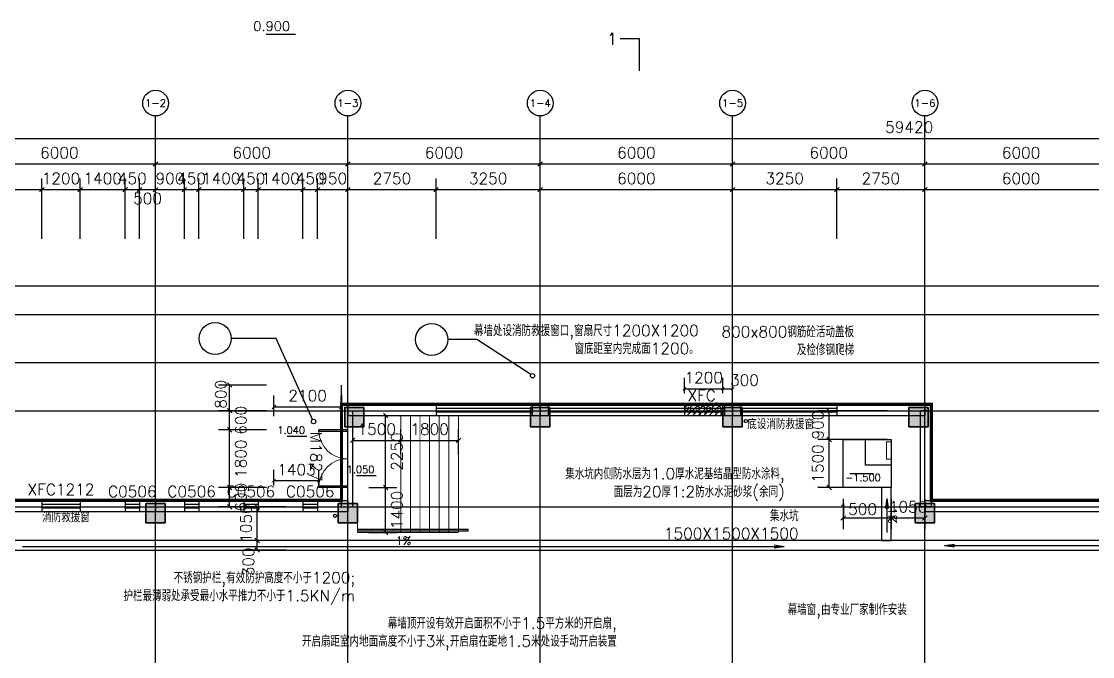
# Model space of a CAD drawing. Header units: inches. Extents: x 0 to 508000, y 0 to 738838.
# Drawn here: x 130344 to 163759, y 250953 to 270779 of the extents above; entities that cross this region are included whole.
import ezdxf
from ezdxf.enums import TextEntityAlignment as Align
from ezdxf.lldxf.tags import DXFTag

# ---------------------------------------------------------------- set-up
doc = ezdxf.new("R2010")
doc.units = ezdxf.units.IN
doc.header["$LTSCALE"] = 1000
doc.header["$MEASUREMENT"] = 0
doc.layers.get('0').update_dxf_attribs({"true_color": 0xffffff})
for name, color, linetype, true_color in [('AXIS', 3, 'Continuous', 0x00ff00), ('COLUMN', 7, 'Continuous', 0xc0c0c0), ('DIM_ELEV', 3, 'Continuous', 0x00ff00), ('DIM_IDEN', 3, 'Continuous', 0x00ff00), ('DIM_LEAD', 3, 'Continuous', 0x00ff00), ('DIM_SYMB', 3, 'Continuous', 0x00ff00), ('DOTE', 1, 'DOTE', 0xff0000), ('PUB_DIM', 3, 'Continuous', 0x00ff00), ('PUB_TEXT', 7, 'Continuous', 0xffffff), ('WALL', 7, 'Continuous', 0xc0c0c0), ('WINDOW', 4, 'Continuous', 0x00ffff), ('WINDOW_TEXT', 7, 'Continuous', 0xffffff), ('柱填充', 7, 'Continuous', 0xc0c0c0), ('砼柱', 2, 'Continuous', 0xffff00)]:
    doc.layers.add(name, color=color, linetype=linetype, true_color=true_color)
doc.styles.add('TXTSTY_ANONYMOUS', font='txt.shx', dxfattribs={"height": 0.2, "bigfont": 'gbcbig.shx'})
tags = doc.linetypes.add('DOTE', pattern=[2.4200000000000004, 2, -0.2, 0.02, -0.2]).pattern_tags.tags
tags[10:11] = [DXFTag(74, 4), DXFTag(75, 0), DXFTag(340, '0'), DXFTag(46, 0.0), DXFTag(50, 0.0), DXFTag(44, 0.0), DXFTag(45, 0.0)]
tags[8:9] = [DXFTag(74, 4), DXFTag(75, 0), DXFTag(340, '0'), DXFTag(46, 0.0), DXFTag(50, 0.0), DXFTag(44, 0.0), DXFTag(45, 0.0)]
tags[6:7] = [DXFTag(74, 4), DXFTag(75, 0), DXFTag(340, '0'), DXFTag(46, 0.0), DXFTag(50, 0.0), DXFTag(44, 0.0), DXFTag(45, 0.0)]
tags[4:5] = [DXFTag(74, 4), DXFTag(75, 0), DXFTag(340, '0'), DXFTag(46, 0.0), DXFTag(50, 0.0), DXFTag(44, 0.0), DXFTag(45, 0.0)]

# ---------------------------------------------------------------- blocks, each defined once
blk = doc.blocks.new('DAnoyomous1192')
at = {"layer": 'WALL', "lineweight": -3}
for p, q in [((128527.9621350765, 255828.5788484812), (134527.9621350765, 255828.5788484812)), ((128527.9621350765, 255828.5788484812), (128527.9621350765, 255478.5788484812)), ((134527.9621350765, 255828.5788484812), (134527.9621350765, 255478.5788484812)), ((128527.9621350765, 255478.5788484812), (134527.9621350765, 255478.5788484812))]:
    blk.add_line(p, q, dxfattribs=at)
blk = doc.blocks.new('DAnoyomous1200')
at = {"layer": 'WINDOW', "lineweight": -3}
for p, q in [((130977.9621350765, 255828.5788484812), (132177.9621350765, 255828.5788484812)), ((130977.9621350765, 255828.5788484812), (130977.9621350765, 255478.5788484812)), ((130977.9621350765, 255711.9121818542), (132177.9621350765, 255711.9121818542)), ((132177.9621350765, 255828.5788484812), (132177.9621350765, 255478.5788484812)), ((130977.9621350765, 255595.2455151081), (132177.9621350765, 255595.2455151081)), ((130977.9621350765, 255478.5788484812), (132177.9621350765, 255478.5788484812))]:
    blk.add_line(p, q, dxfattribs=at)
at = {"layer": 'WINDOW_TEXT', "style": 'TXTSTY_ANONYMOUS'}
blk.add_text('XFC1212', height=350, dxfattribs=at).set_placement((131577.9621350765, 256169.6811964512), align=Align.MIDDLE_CENTER)
blk = doc.blocks.new('DAnoyomous1208')
at = {"layer": 'WINDOW', "lineweight": -3}
for p, q in [((133577.9621350765, 255828.5788484812), (134027.9621350765, 255828.5788484812)), ((133577.9621350765, 255828.5788484812), (133577.9621350765, 255478.5788484812)), ((133577.9621350765, 255711.9121818542), (134027.9621350765, 255711.9121818542)), ((134027.9621350765, 255828.5788484812), (134027.9621350765, 255478.5788484812)), ((133577.9621350765, 255595.2455151081), (134027.9621350765, 255595.2455151081)), ((133577.9621350765, 255478.5788484812), (134027.9621350765, 255478.5788484812))]:
    blk.add_line(p, q, dxfattribs=at)
at = {"layer": 'WINDOW_TEXT', "style": 'TXTSTY_ANONYMOUS'}
blk.add_text('C0506', height=350, dxfattribs=at).set_placement((133802.9621350765, 256103.5788484812), align=Align.MIDDLE_CENTER)
blk = doc.blocks.new('DAnoyomous1213')
at = {"layer": 'WALL', "lineweight": -3}
for p, q in [((140327.9621350765, 255628.5788484812), (140327.9621350765, 258628.5788484812)), ((140327.9621350765, 258628.5788484812), (140677.9621350765, 258628.5788484812)), ((140677.9621350765, 255628.5788484812), (140677.9621350765, 258628.5788484812)), ((140327.9621350765, 255628.5788484812), (140677.9621350765, 255628.5788484812))]:
    blk.add_line(p, q, dxfattribs=at)
blk = doc.blocks.new('$DorLib2D$00000002')
at = {"lineweight": -3}
for p, q in [((-0.5, -5.684341886080802e-17), (-0.5000000000000007, 0.4875)), ((-0.4750000000000007, 0.4875), (-0.5000000000000007, 0.4875)), ((-0.475, -2.842170943040401e-17), (-0.4750000000000007, 0.4875)), ((0.475, -2.842170943040401e-17), (0.4750000000000007, 0.4875)), ((0.4750000000000007, 0.4875), (0.5000000000000007, 0.4875)), ((0.5, -5.684341886080802e-17), (0.5000000000000007, 0.4875)), ((-0.5, -5.684341886080802e-17), (-0.475, -2.842170943040401e-17)), ((0.5, -5.684341886080802e-17), (0.475, -2.842170943040401e-17))]:
    blk.add_line(p, q, dxfattribs=at)
at = {"lineweight": 13}
for centre, start, end in [((-0.4875, -4.263256414560601e-17), 0, 88.53071641864632), ((0.4875, -4.263256414560601e-17), 91.4692835813537, 180)]:
    blk.add_arc(centre, 0.4875, start, end, dxfattribs=at)
blk = doc.blocks.new('DAnoyomous1228')
at = {"layer": 'WINDOW', "xscale": -1800, "yscale": 1800, "rotation": 90}
blk.add_blockref('$DorLib2D$00000002', (140502.9621350765, 257128.5788484812), dxfattribs=at)
at = {"layer": 'WINDOW_TEXT', "style": 'TXTSTY_ANONYMOUS'}
blk.add_text('M1827', height=350, rotation=270.0000006832453, dxfattribs=at).set_placement((139536.5651510954, 257193.0101463795), align=Align.MIDDLE_CENTER)
blk = doc.blocks.new('DAnoyomous1233')
at = {"layer": 'WALL', "lineweight": -3}
for p, q in [((158377.9621350765, 258628.5788484812), (158377.9621350765, 255628.5788484812)), ((158727.9621350765, 258628.5788484812), (158377.9621350765, 258628.5788484812)), ((158727.9621350765, 258628.5788484812), (158727.9621350765, 255628.5788484812)), ((158727.9621350765, 255628.5788484812), (158377.9621350765, 255628.5788484812))]:
    blk.add_line(p, q, dxfattribs=at)
blk = doc.blocks.new('DAnoyomous1238')
at = {"layer": 'WALL', "lineweight": -3}
for p, q in [((158527.9621350765, 255828.5788484812), (164527.9621350765, 255828.5788484812)), ((158527.9621350765, 255828.5788484812), (158527.9621350765, 255478.5788484812)), ((164527.9621350765, 255828.5788484812), (164527.9621350765, 255478.5788484812)), ((158527.9621350765, 255478.5788484812), (164527.9621350765, 255478.5788484812))]:
    blk.add_line(p, q, dxfattribs=at)
blk = doc.blocks.new('DAnoyomous1550')
at = {"layer": 'WALL', "lineweight": -3}
for p, q in [((140527.9621350765, 258828.5788484812), (146527.9621350765, 258828.5788484812)), ((140527.9621350765, 258828.5788484812), (140527.9621350765, 258478.5788484812)), ((146527.9621350765, 258828.5788484812), (146527.9621350765, 258478.5788484812)), ((140527.9621350765, 258478.5788484812), (146527.9621350765, 258478.5788484812))]:
    blk.add_line(p, q, dxfattribs=at)
blk = doc.blocks.new('DAnoyomous1557')
at = {"layer": 'WINDOW', "lineweight": -3}
for p, q in [((143277.9621350765, 258828.5788484812), (146277.9621350765, 258828.5788484812)), ((143277.9621350765, 258828.5788484812), (143277.9621350765, 258478.5788484812)), ((143277.9621350765, 258711.9121818542), (146277.9621350765, 258711.9121818542)), ((146277.9621350765, 258828.5788484812), (146277.9621350765, 258478.5788484812)), ((143277.9621350765, 258595.2455151081), (146277.9621350765, 258595.2455151081)), ((143277.9621350765, 258478.5788484812), (146277.9621350765, 258478.5788484812))]:
    blk.add_line(p, q, dxfattribs=at)
blk = doc.blocks.new('DAnoyomous2253')
at = {"layer": 'WINDOW', "lineweight": -3}
for p, q in [((152777.9621349573, 258828.5788484812), (155777.9621349573, 258828.5788484812)), ((152777.9621349573, 258828.5788484812), (152777.9621349573, 258478.5788484812)), ((152777.9621349573, 258711.9121818542), (155777.9621349573, 258711.9121818542)), ((155777.9621349573, 258828.5788484812), (155777.9621349573, 258478.5788484812)), ((152777.9621349573, 258595.2455151081), (155777.9621349573, 258595.2455151081)), ((152777.9621349573, 258478.5788484812), (155777.9621349573, 258478.5788484812))]:
    blk.add_line(p, q, dxfattribs=at)
blk = doc.blocks.new('DAnoyomous2261')
at = {"layer": 'WINDOW', "lineweight": -3}
for p, q in [((146777.9621349573, 258828.5788484812), (152277.9621349573, 258828.5788484812)), ((146777.9621349573, 258828.5788484812), (146777.9621349573, 258478.5788484812)), ((146777.9621349573, 258711.9121818542), (152277.9621349573, 258711.9121818542)), ((152277.9621349573, 258828.5788484812), (152277.9621349573, 258478.5788484812)), ((146777.9621349573, 258595.2455151081), (152277.9621349573, 258595.2455151081)), ((146777.9621349573, 258478.5788484812), (152277.9621349573, 258478.5788484812))]:
    blk.add_line(p, q, dxfattribs=at)
at = {"layer": 'WINDOW_TEXT', "style": 'TXTSTY_ANONYMOUS'}
blk.add_text('XFC', height=350, dxfattribs=at).set_placement((151564.7415832281, 259103.5788484812), align=Align.MIDDLE_CENTER)
blk = doc.blocks.new('DAnoyomous2277')
at = {"layer": 'WINDOW', "lineweight": -3}
for p, q in [((135427.9621350765, 255828.5788484812), (135877.9621350765, 255828.5788484812)), ((135427.9621350765, 255828.5788484812), (135427.9621350765, 255478.5788484812)), ((135427.9621350765, 255711.9121818542), (135877.9621350765, 255711.9121818542)), ((135877.9621350765, 255828.5788484812), (135877.9621350765, 255478.5788484812)), ((135427.9621350765, 255595.2455151081), (135877.9621350765, 255595.2455151081)), ((135427.9621350765, 255478.5788484812), (135877.9621350765, 255478.5788484812))]:
    blk.add_line(p, q, dxfattribs=at)
at = {"layer": 'WINDOW_TEXT', "style": 'TXTSTY_ANONYMOUS'}
blk.add_text('C0506', height=350, dxfattribs=at).set_placement((135652.9621350765, 256103.5788484812), align=Align.MIDDLE_CENTER)
blk = doc.blocks.new('DAnoyomous2285')
at = {"layer": 'WINDOW', "lineweight": -3}
for p, q in [((137277.9621350765, 255828.5788484812), (137727.9621350765, 255828.5788484812)), ((137277.9621350765, 255828.5788484812), (137277.9621350765, 255478.5788484812)), ((137277.9621350765, 255711.9121818542), (137727.9621350765, 255711.9121818542)), ((137727.9621350765, 255828.5788484812), (137727.9621350765, 255478.5788484812)), ((137277.9621350765, 255595.2455151081), (137727.9621350765, 255595.2455151081)), ((137277.9621350765, 255478.5788484812), (137727.9621350765, 255478.5788484812))]:
    blk.add_line(p, q, dxfattribs=at)
at = {"layer": 'WINDOW_TEXT', "style": 'TXTSTY_ANONYMOUS'}
blk.add_text('C0506', height=350, dxfattribs=at).set_placement((137502.9621350765, 256103.5788484812), align=Align.MIDDLE_CENTER)
blk = doc.blocks.new('DAnoyomous2293')
at = {"layer": 'WINDOW', "lineweight": -3}
for p, q in [((139127.9621350765, 255828.5788484812), (139577.9621350765, 255828.5788484812)), ((139127.9621350765, 255828.5788484812), (139127.9621350765, 255478.5788484812)), ((139127.9621350765, 255711.9121818542), (139577.9621350765, 255711.9121818542)), ((139577.9621350765, 255828.5788484812), (139577.9621350765, 255478.5788484812)), ((139127.9621350765, 255595.2455151081), (139577.9621350765, 255595.2455151081)), ((139127.9621350765, 255478.5788484812), (139577.9621350765, 255478.5788484812))]:
    blk.add_line(p, q, dxfattribs=at)
at = {"layer": 'WINDOW_TEXT', "style": 'TXTSTY_ANONYMOUS'}
blk.add_text('C0506', height=350, dxfattribs=at).set_placement((139352.9621350765, 256103.5788484812), align=Align.MIDDLE_CENTER)
blk = doc.blocks.new('DAnoyomous2575')
at = {"layer": 'DIM_ELEV', "lineweight": -3}
blk.add_line((137983.4681735039, 270376.5710818768), (138894.653390646, 270376.5710818768), dxfattribs=at)
at = {"layer": 'DIM_ELEV', "lineweight": -3, "const_width": 1}
blk.add_lwpolyline([(137683.4681735039, 270376.5710818768), (138283.4681735039, 270376.5710818768), (137983.4681735039, 270076.5710818768)], close=True, dxfattribs=at)
at = {"layer": 'DIM_ELEV', "color": 7, "true_color": 0xffffff, "style": 'TXTSTY_ANONYMOUS'}
blk.add_text('0.900', height=297.5, dxfattribs=at).set_placement((138724.7181735039, 270481.5710818768), align=Align.RIGHT)
blk = doc.blocks.new('DAnoyomous3027')
at = {"layer": 'DIM_ELEV', "lineweight": -3}
blk.add_line((140798.8343098164, 256600.9472278357), (141414.9960672855, 256600.9472278357), dxfattribs=at)
at = {"layer": 'DIM_ELEV', "lineweight": -3, "const_width": 1}
blk.add_lwpolyline([(140573.8343098164, 256600.9472278357), (141023.8343098164, 256600.9472278357), (140798.8343098164, 256375.9472278357)], close=True, dxfattribs=at)
at = {"layer": 'DIM_ELEV', "color": 7, "true_color": 0xffffff, "style": 'TXTSTY_ANONYMOUS'}
blk.add_text('1.050', height=223.125, dxfattribs=at).set_placement((141354.7718098164, 256679.6972278357), align=Align.RIGHT)
blk = doc.blocks.new('DAnoyomous3031')
at = {"layer": 'DIM_ELEV', "lineweight": -3}
blk.add_line((138634.3041843176, 257830.2291923761), (139250.4659417868, 257830.2291923761), dxfattribs=at)
at = {"layer": 'DIM_ELEV', "lineweight": -3, "const_width": 1}
blk.add_lwpolyline([(138409.3041843176, 257830.2291923761), (138859.3041843176, 257830.2291923761), (138634.3041843176, 257605.2291923761)], close=True, dxfattribs=at)
at = {"layer": 'DIM_ELEV', "color": 7, "true_color": 0xffffff, "style": 'TXTSTY_ANONYMOUS'}
blk.add_text('1.040', height=223.125, dxfattribs=at).set_placement((139190.2416843176, 257908.9791923761), align=Align.RIGHT)
blk = doc.blocks.new('bvfdbgfhgfj')
at = {"layer": '柱填充', "true_color": 0x333333}
for points in [[(815100287.9156996, 579350476.8320498), (815099687.9156996, 579350476.8320498), (815099687.9156996, 579349876.8320498), (815100287.9156996, 579349876.8320498)], [(815106087.9156996, 579350476.8320498), (815105487.9156996, 579350476.8320498), (815105487.9156996, 579349876.8320498), (815106087.9156996, 579349876.8320498)], [(815112087.9156996, 579350476.8320498), (815111487.9156996, 579350476.8320498), (815111487.9156996, 579349876.8320498), (815112087.9156996, 579349876.8320498)], [(815117887.9156996, 579350476.8320498), (815117287.9156996, 579350476.8320498), (815117287.9156996, 579349876.8320498), (815117887.9156996, 579349876.8320498)], [(815094087.9156996, 579347476.8320498), (815093487.9156996, 579347476.8320498), (815093487.9156996, 579346876.8320498), (815094087.9156996, 579346876.8320498)], [(815100087.9156996, 579347476.8320498), (815099487.9156996, 579347476.8320498), (815099487.9156996, 579346876.8320498), (815100087.9156996, 579346876.8320498)], [(815118087.9156996, 579347476.8320498), (815117487.9156996, 579347476.8320498), (815117487.9156996, 579346876.8320498), (815118087.9156996, 579346876.8320498)]]:
    blk.add_hatch(color=250, dxfattribs=at).paths.add_polyline_path(points, flags=0)
at = {"layer": '砼柱', "color": 3, "lineweight": 35, "true_color": 0x00ff00}
for points in [[(815100287.9156996, 579350476.8320498), (815099687.9156996, 579350476.8320498), (815099687.9156996, 579349876.8320498), (815100287.9156996, 579349876.8320498)], [(815106087.9156996, 579350476.8320498), (815105487.9156996, 579350476.8320498), (815105487.9156996, 579349876.8320498), (815106087.9156996, 579349876.8320498)], [(815112087.9156996, 579350476.8320498), (815111487.9156996, 579350476.8320498), (815111487.9156996, 579349876.8320498), (815112087.9156996, 579349876.8320498)], [(815117887.9156996, 579350476.8320498), (815117287.9156996, 579350476.8320498), (815117287.9156996, 579349876.8320498), (815117887.9156996, 579349876.8320498)], [(815094087.9156996, 579347476.8320498), (815093487.9156996, 579347476.8320498), (815093487.9156996, 579346876.8320498), (815094087.9156996, 579346876.8320498)], [(815100087.9156996, 579347476.8320498), (815099487.9156996, 579347476.8320498), (815099487.9156996, 579346876.8320498), (815100087.9156996, 579346876.8320498)], [(815118087.9156996, 579347476.8320498), (815117487.9156996, 579347476.8320498), (815117487.9156996, 579346876.8320498), (815118087.9156996, 579346876.8320498)]]:
    blk.add_lwpolyline(points, close=True, dxfattribs=at)
blk = doc.blocks.new('DAnoyomous4820')
at = {"layer": 'COLUMN', "lineweight": -3}
for p, q in [((134827.9621350765, 255728.5788484812), (134227.9621350765, 255728.5788484812)), ((134227.9621350765, 255728.5788484812), (134227.9621350765, 255128.5788484812)), ((134827.9621350765, 255128.5788484812), (134827.9621350765, 255728.5788484812)), ((134227.9621350765, 255128.5788484812), (134827.9621350765, 255128.5788484812))]:
    blk.add_line(p, q, dxfattribs=at)
blk = doc.blocks.new('DAnoyomous4825')
at = {"layer": 'COLUMN', "lineweight": -3}
for p, q in [((140827.9621350765, 255728.5788484812), (140227.9621350765, 255728.5788484812)), ((140227.9621350765, 255728.5788484812), (140227.9621350765, 255128.5788484812)), ((140827.9621350765, 255128.5788484812), (140827.9621350765, 255728.5788484812)), ((140227.9621350765, 255128.5788484812), (140827.9621350765, 255128.5788484812))]:
    blk.add_line(p, q, dxfattribs=at)
blk = doc.blocks.new('DAnoyomous4855')
at = {"layer": 'COLUMN', "lineweight": -3}
for p, q in [((146827.9621350765, 258728.5788484812), (146227.9621350765, 258728.5788484812)), ((146227.9621350765, 258728.5788484812), (146227.9621350765, 258128.5788484812)), ((146827.9621350765, 258128.5788484812), (146827.9621350765, 258728.5788484812)), ((146227.9621350765, 258128.5788484812), (146827.9621350765, 258128.5788484812))]:
    blk.add_line(p, q, dxfattribs=at)
blk = doc.blocks.new('DAnoyomous4860')
at = {"layer": 'COLUMN', "lineweight": -3}
for p, q in [((152827.9621350765, 258728.5788484812), (152227.9621350765, 258728.5788484812)), ((152227.9621350765, 258728.5788484812), (152227.9621350765, 258128.5788484812)), ((152827.9621350765, 258128.5788484812), (152827.9621350765, 258728.5788484812)), ((152227.9621350765, 258128.5788484812), (152827.9621350765, 258128.5788484812))]:
    blk.add_line(p, q, dxfattribs=at)
blk = doc.blocks.new('DAnoyomous4880')
at = {"layer": 'WALL', "lineweight": -3}
for p, q in [((134527.9621350765, 255828.5788484812), (140527.9621350765, 255828.5788484812)), ((134527.9621350765, 255828.5788484812), (134527.9621350765, 255478.5788484812)), ((140527.9621350765, 255828.5788484812), (140527.9621350765, 255478.5788484812)), ((134527.9621350765, 255478.5788484812), (140527.9621350765, 255478.5788484812))]:
    blk.add_line(p, q, dxfattribs=at)
blk = doc.blocks.new('DAnoyomous4890')
at = {"layer": 'WALL', "lineweight": -3}
for p, q in [((146527.9621350765, 258828.5788484812), (152527.9621350765, 258828.5788484812)), ((146527.9621350765, 258828.5788484812), (146527.9621350765, 258478.5788484812)), ((152527.9621350765, 258828.5788484812), (152527.9621350765, 258478.5788484812)), ((146527.9621350765, 258478.5788484812), (152527.9621350765, 258478.5788484812))]:
    blk.add_line(p, q, dxfattribs=at)
blk = doc.blocks.new('DAnoyomous4895')
at = {"layer": 'WALL', "lineweight": -3}
for p, q in [((152527.9621350765, 258828.5788484812), (158527.9621350765, 258828.5788484812)), ((152527.9621350765, 258828.5788484812), (152527.9621350765, 258478.5788484812)), ((158527.9621350765, 258828.5788484812), (158527.9621350765, 258478.5788484812)), ((152527.9621350765, 258478.5788484812), (158527.9621350765, 258478.5788484812))]:
    blk.add_line(p, q, dxfattribs=at)
blk = doc.blocks.new('DAnoyomous4905')
at = {"layer": 'COLUMN', "lineweight": -3}
for p, q in [((158627.9621350765, 258728.5788484812), (158027.9621350765, 258728.5788484812)), ((158027.9621350765, 258728.5788484812), (158027.9621350765, 258128.5788484812)), ((158627.9621350765, 258128.5788484812), (158627.9621350765, 258728.5788484812)), ((158027.9621350765, 258128.5788484812), (158627.9621350765, 258128.5788484812))]:
    blk.add_line(p, q, dxfattribs=at)
blk = doc.blocks.new('DAnoyomous4910')
at = {"layer": 'COLUMN', "lineweight": -3}
for p, q in [((158827.9621350765, 255728.5788484812), (158227.9621350765, 255728.5788484812)), ((158227.9621350765, 255728.5788484812), (158227.9621350765, 255128.5788484812)), ((158827.9621350765, 255128.5788484812), (158827.9621350765, 255728.5788484812)), ((158227.9621350765, 255128.5788484812), (158827.9621350765, 255128.5788484812))]:
    blk.add_line(p, q, dxfattribs=at)
blk = doc.blocks.new('DAnoyomous5136')
at = {"layer": 'AXIS', "lineweight": -3}
for p, q in [((134527.9621350765, 263828.5788484812), (134527.9621350765, 267828.5788484812)), ((140527.9621350765, 263828.5788484812), (140527.9621350765, 267828.5788484812)), ((146527.9621350765, 263828.5788484812), (146527.9621350765, 267828.5788484812)), ((152527.9621350765, 263828.5788484812), (152527.9621350765, 267828.5788484812)), ((158527.9621350765, 263828.5788484812), (158527.9621350765, 267828.5788484812))]:
    blk.add_line(p, q, dxfattribs=at)
for centre in [(134527.9621350765, 268228.5788484812), (140527.9621350765, 268228.5788484812), (146527.9621350765, 268228.5788484812), (152527.9621350765, 268228.5788484812), (158527.9621350765, 268228.5788484812)]:
    blk.add_circle(centre, 400, dxfattribs=at)
at = {"layer": 'AXIS', "color": 7, "true_color": 0xffffff, "style": 'TXTSTY_ANONYMOUS'}
for s, p in [('1-2', (134527.9621350765, 268228.5788484812)), ('1-3', (140527.9621350765, 268228.5788484812)), ('1-4', (146527.9621350765, 268228.5788484812)), ('1-5', (152527.9621350765, 268228.5788484812)), ('1-6', (158527.9621350765, 268228.5788484812))]:
    blk.add_text(s, height=233.3333282470703, dxfattribs=at).set_placement(p, align=Align.MIDDLE_CENTER)
blk = doc.blocks.new('DAnoyomous5143')
at = {"layer": 'AXIS', "lineweight": -3}
blk.add_line((128327.9621350765, 267128.5788484812), (187747.9621350765, 267128.5788484812), dxfattribs=at)
at = {"layer": 'AXIS', "color": 7, "true_color": 0xffffff, "style": 'TXTSTY_ANONYMOUS'}
blk.add_text('59420', height=350, dxfattribs=at).set_placement((158037.9621350765, 267478.5788484812), align=Align.MIDDLE_CENTER)
blk = doc.blocks.new('DAnoyomous5190')
at = {"layer": 'AXIS', "lineweight": -3}
for p, q in [((134527.9621350765, 264178.5788484812), (134527.9621350765, 266678.5788484812)), ((140527.9621350765, 264178.5788484812), (140527.9621350765, 266678.5788484812)), ((146527.9621350765, 264178.5788484812), (146527.9621350765, 266678.5788484812)), ((152527.9621350765, 264178.5788484812), (152527.9621350765, 266678.5788484812)), ((158527.9621350765, 264178.5788484812), (158527.9621350765, 266678.5788484812)), ((128527.9621350765, 266328.5788484812), (134527.9621350765, 266328.5788484812)), ((134457.2514569759, 266257.8681703806), (134598.6728131771, 266399.2895265818)), ((134527.9621350765, 266328.5788484812), (140527.9621350765, 266328.5788484812)), ((140457.2514569759, 266257.8681703806), (140598.6728131771, 266399.2895265818)), ((140527.9621350765, 266328.5788484812), (146527.9621350765, 266328.5788484812)), ((146457.2514569759, 266257.8681703806), (146598.6728131771, 266399.2895265818)), ((146527.9621350765, 266328.5788484812), (152527.9621350765, 266328.5788484812)), ((152457.2514569759, 266257.8681703806), (152598.6728131771, 266399.2895265818)), ((152527.9621350765, 266328.5788484812), (158527.9621350765, 266328.5788484812)), ((158457.2514569759, 266257.8681703806), (158598.6728131771, 266399.2895265818)), ((158527.9621350765, 266328.5788484812), (164527.9621350765, 266328.5788484812))]:
    blk.add_line(p, q, dxfattribs=at)
at = {"layer": 'AXIS', "color": 7, "true_color": 0xffffff, "style": 'TXTSTY_ANONYMOUS'}
for p in [(131527.9621350765, 266678.5788484812), (137527.9621350765, 266678.5788484812), (143527.9621350765, 266678.5788484812), (149527.9621350765, 266678.5788484812), (155527.9621350765, 266678.5788484812), (161527.9621350765, 266678.5788484812)]:
    blk.add_text('6000', height=350, dxfattribs=at).set_placement(p, align=Align.MIDDLE_CENTER)
blk = doc.blocks.new('DAnoyomous8537')
at = {"layer": 'PUB_DIM', "lineweight": -3}
for p, q in [((138592.4664800167, 255628.5788484812), (137349.9532034397, 255628.5788484812)), ((137770.6638815403, 255557.8681703806), (137629.2425253391, 255699.2895265818)), ((137699.9532034397, 254578.5788484812), (137699.9532034397, 255628.5788484812)), ((137770.6638815403, 254507.8681703806), (137629.2425253391, 254649.2895265818)), ((138592.4664800167, 254578.5788484812), (137349.9532034397, 254578.5788484812)), ((137770.6638815403, 254207.8681703806), (137629.2425253391, 254349.2895265818)), ((137699.9532034397, 254278.5788484812), (137699.9532034397, 254578.5788484812)), ((138592.4664800167, 254278.5788484812), (137349.9532034397, 254278.5788484812))]:
    blk.add_line(p, q, dxfattribs=at)
at = {"layer": 'PUB_DIM', "color": 7, "true_color": 0xffffff, "style": 'TXTSTY_ANONYMOUS'}
for s, p in [('1050', (137349.9532034397, 255103.5788484812)), ('300', (137424.9532034397, 253908.5788484812))]:
    blk.add_text(s, height=350, rotation=90.00000250447816, dxfattribs=at).set_placement(p, align=Align.MIDDLE_CENTER)
blk = doc.blocks.new('DAnoyomous8562')
at = {"layer": 'DIM_LEAD', "color": 7, "true_color": 0xffffff, "style": 'TXTSTY_ANONYMOUS'}
blk.add_text('800x800钢筋砼活动盖板', height=350, dxfattribs=at).set_placement((156319.3232773542, 260917.5753616095), align=Align.RIGHT)
blk.add_text('及检修钢爬梯', height=350, dxfattribs=at).set_placement((156319.3232773542, 260707.5753616095), align=Align.TOP_RIGHT)
blk = doc.blocks.new('DAnoyomous8565')
at = {"layer": 'DIM_LEAD', "color": 7, "true_color": 0xffffff, "style": 'TXTSTY_ANONYMOUS'}
blk.add_text('集水坑内侧防水层为1.0厚水泥基结晶型防水涂料,', height=350, dxfattribs=at).set_placement((154159.2751042843, 256487.095995307), align=Align.RIGHT)
blk.add_text('面层为20厚1:2防水水泥砂浆(余同)', height=350, dxfattribs=at).set_placement((154159.2751042843, 256277.095995307), align=Align.TOP_RIGHT)
blk = doc.blocks.new('DAnoyomous8570')
at = {"layer": 'DIM_LEAD', "color": 7, "true_color": 0xffffff, "style": 'TXTSTY_ANONYMOUS'}
blk.add_text('集水坑', height=350, dxfattribs=at).set_placement((154586.9412482977, 255176.9620970488), align=Align.RIGHT)
blk.add_text('1500X1500X1500', height=350, dxfattribs=at).set_placement((154586.9412482977, 254966.9620970488), align=Align.TOP_RIGHT)
blk = doc.blocks.new('DAnoyomous8574')
at = {"layer": 'DIM_ELEV', "lineweight": -3}
blk.add_line((156927.6185224056, 256655.4908510447), (156185.6185224056, 256655.4908510447), dxfattribs=at)
at = {"layer": 'DIM_ELEV', "lineweight": -3, "const_width": 1}
blk.add_lwpolyline([(156702.6185224056, 256655.4908510447), (157152.6185224056, 256655.4908510447), (156927.6185224056, 256430.4908510447)], close=True, dxfattribs=at)
at = {"layer": 'DIM_ELEV', "color": 7, "true_color": 0xffffff, "style": 'TXTSTY_ANONYMOUS'}
blk.add_text('-1.500', height=223.125, dxfattribs=at).set_placement((157152.6185224056, 256430.4908510447), align=Align.RIGHT)
blk = doc.blocks.new('DAnoyomous8586')
at = {"layer": 'PUB_DIM', "lineweight": -3}
for p, q in [((157352.9090305567, 258628.5788484812), (155188.6664446592, 258628.5788484812)), ((155609.3771227598, 258557.8681703806), (155467.9557665586, 258699.2895265818)), ((155538.6664446592, 257728.5788484812), (155538.6664446592, 258628.5788484812)), ((157352.9090305567, 257728.5788484812), (155188.6664446592, 257728.5788484812)), ((155609.3771227598, 257657.8681703806), (155467.9557665586, 257799.2895265818)), ((155538.6664446592, 256228.5788484812), (155538.6664446592, 257728.5788484812)), ((155609.3771227598, 256157.8681703806), (155467.9557665586, 256299.2895265818)), ((157352.9090305567, 256228.5788484812), (155188.6664446592, 256228.5788484812))]:
    blk.add_line(p, q, dxfattribs=at)
at = {"layer": 'PUB_DIM', "color": 7, "true_color": 0xffffff, "style": 'TXTSTY_ANONYMOUS'}
for s, p in [('900', (155188.6664446592, 258178.5788484812)), ('1500', (155188.6664446592, 256978.5788484812))]:
    blk.add_text(s, height=350, rotation=90.00000250447816, dxfattribs=at).set_placement(p, align=Align.MIDDLE_CENTER)
blk = doc.blocks.new('DAnoyomous8597')
at = {"layer": 'PUB_DIM', "lineweight": -3}
for p, q in [((155977.9621350765, 255878.5788484812), (155977.9621350765, 254929.8538211584)), ((157477.9621350765, 255878.5788484812), (157477.9621350765, 254929.8538211584)), ((158527.9621350765, 255878.5788484812), (158527.9621350765, 254929.8538211584)), ((156048.6728131771, 255350.564499259), (155907.2514569759, 255209.1431430578)), ((157548.6728131771, 255350.564499259), (157407.2514569759, 255209.1431430578)), ((158598.6728131771, 255350.564499259), (158457.2514569759, 255209.1431430578)), ((155977.9621350765, 255279.8538211584), (157477.9621350765, 255279.8538211584)), ((157477.9621350765, 255279.8538211584), (158527.9621350765, 255279.8538211584))]:
    blk.add_line(p, q, dxfattribs=at)
at = {"layer": 'PUB_DIM', "color": 7, "true_color": 0xffffff, "style": 'TXTSTY_ANONYMOUS'}
for s, p in [('1500', (156434.2097456455, 255554.8538211584)), ('1050', (158002.9621350765, 255629.8538211584))]:
    blk.add_text(s, height=350, dxfattribs=at).set_placement(p, align=Align.MIDDLE_CENTER)
blk = doc.blocks.new('DAnoyomous9160')
at = {"layer": 'DIM_SYMB', "lineweight": -3}
for p in [(130380.6905376911, 254393.7579479218), (153829.8494061232, 254437.7140290737), (153829.8494061232, 254349.8018667698)]:
    blk.add_line(p, (154141.7674449682, 254393.7579479218), dxfattribs=at)
at = {"layer": 'DIM_SYMB', "color": 7, "true_color": 0xffffff, "style": 'TXTSTY_ANONYMOUS'}
blk.add_text('1%', height=262.5, dxfattribs=at).set_placement((142261.2289913893, 254568.7579479218), align=Align.MIDDLE_CENTER)
blk = doc.blocks.new('DAnoyomous9165')
at = {"layer": 'DIM_SYMB', "lineweight": -3}
for p in [(159448.1432061195, 254452.32000494), (181543.9069555998, 254408.3639237881), (159448.1432061195, 254364.4078426361)]:
    blk.add_line(p, (159136.2251672745, 254408.3639237881), dxfattribs=at)
at = {"layer": 'DIM_SYMB', "color": 7, "true_color": 0xffffff, "style": 'TXTSTY_ANONYMOUS'}
blk.add_text('1%', height=262.5, dxfattribs=at).set_placement((170340.0660613775, 254583.3639237881), align=Align.MIDDLE_CENTER)
blk = doc.blocks.new('DAnoyomous9170')
at = {"layer": 'DIM_SYMB', "lineweight": -3}
for p in [(157304.8962301016, 255575.5443811417), (157348.8523112535, 254821.4696097374), (157392.8083924055, 255575.5443811417)]:
    blk.add_line(p, (157348.8523112535, 255887.4624199867), dxfattribs=at)
at = {"layer": 'DIM_SYMB', "color": 7, "true_color": 0xffffff, "style": 'TXTSTY_ANONYMOUS'}
blk.add_text('1%', height=262.5, rotation=270.0000006832453, dxfattribs=at).set_placement((157523.8523112535, 255354.4660148621), align=Align.MIDDLE_CENTER)
blk = doc.blocks.new('DAnoyomous9341')
at = {"layer": 'DIM_SYMB', "lineweight": -3}
for p, q in [((149620.6081297398, 270231.261084795), (149021.6081297398, 270231.261084795)), ((149621.6081297398, 269231.261084795), (149621.6081297398, 270231.261084795))]:
    blk.add_line(p, q, dxfattribs=at)
at = {"layer": 'DIM_SYMB', "color": 7, "true_color": 0xffffff, "style": 'TXTSTY_ANONYMOUS'}
blk.add_text('1', height=375, dxfattribs=at).set_placement((148771.6081297398, 270231.261084795), align=Align.MIDDLE_CENTER)
blk = doc.blocks.new('DAnoyomous13792')
at = {"layer": 'PUB_DIM', "lineweight": -3}
for p, q in [((130977.9621350765, 263993.4545887709), (130977.9621350765, 265878.5788484812)), ((132177.9621350765, 263993.4545887709), (132177.9621350765, 265878.5788484812)), ((133577.9621350765, 263993.4545887709), (133577.9621350765, 265878.5788484812)), ((134027.9621350765, 263993.4545887709), (134027.9621350765, 265878.5788484812)), ((134527.9621350765, 263993.4545887709), (134527.9621350765, 265878.5788484812)), ((135427.9621350765, 263993.4545887709), (135427.9621350765, 265878.5788484812)), ((135877.9621350765, 263993.4545887709), (135877.9621350765, 265878.5788484812)), ((137277.9621350765, 263993.4545887709), (137277.9621350765, 265878.5788484812)), ((137727.9621350765, 263993.4545887709), (137727.9621350765, 265878.5788484812)), ((139127.9621350765, 263993.4545887709), (139127.9621350765, 265878.5788484812)), ((139577.9621350765, 263993.4545887709), (139577.9621350765, 265878.5788484812)), ((140527.9621350765, 263993.4545887709), (140527.9621350765, 265878.5788484812)), ((143277.9621350765, 263993.4545887709), (143277.9621350765, 265878.5788484812)), ((146527.9621350765, 263993.4545887709), (146527.9621350765, 265878.5788484812)), ((152527.9621350765, 263993.4545887709), (152527.9621350765, 265878.5788484812)), ((155777.9621349573, 263993.4545887709), (155777.9621349573, 265878.5788484812)), ((158527.9621350765, 263993.4545887709), (158527.9621350765, 265878.5788484812)), ((128527.9621350765, 265528.5788484812), (130977.9621350765, 265528.5788484812)), ((130907.2514569759, 265457.8681703806), (131048.6728131771, 265599.2895265818)), ((130977.9621350765, 265528.5788484812), (132177.9621350765, 265528.5788484812)), ((132107.2514569759, 265457.8681703806), (132248.6728131771, 265599.2895265818)), ((132177.9621350765, 265528.5788484812), (133577.9621350765, 265528.5788484812)), ((133507.2514569759, 265457.8681703806), (133648.6728131771, 265599.2895265818)), ((133577.9621350765, 265528.5788484812), (134027.9621350765, 265528.5788484812)), ((133957.2514569759, 265457.8681703806), (134098.6728131771, 265599.2895265818)), ((134027.9621350765, 265528.5788484812), (134527.9621350765, 265528.5788484812)), ((134457.2514569759, 265457.8681703806), (134598.6728131771, 265599.2895265818)), ((134527.9621350765, 265528.5788484812), (135427.9621350765, 265528.5788484812)), ((135357.2514569759, 265457.8681703806), (135498.6728131771, 265599.2895265818)), ((135427.9621350765, 265528.5788484812), (135877.9621350765, 265528.5788484812)), ((135807.2514569759, 265457.8681703806), (135948.6728131771, 265599.2895265818)), ((135877.9621350765, 265528.5788484812), (137277.9621350765, 265528.5788484812)), ((137207.2514569759, 265457.8681703806), (137348.6728131771, 265599.2895265818)), ((137277.9621350765, 265528.5788484812), (137727.9621350765, 265528.5788484812)), ((137657.2514569759, 265457.8681703806), (137798.6728131771, 265599.2895265818)), ((137727.9621350765, 265528.5788484812), (139127.9621350765, 265528.5788484812)), ((139057.2514569759, 265457.8681703806), (139198.6728131771, 265599.2895265818)), ((139127.9621350765, 265528.5788484812), (139577.9621350765, 265528.5788484812)), ((139507.2514569759, 265457.8681703806), (139648.6728131771, 265599.2895265818)), ((139577.9621350765, 265528.5788484812), (140527.9621350765, 265528.5788484812)), ((140457.2514569759, 265457.8681703806), (140598.6728131771, 265599.2895265818)), ((140527.9621350765, 265528.5788484812), (143277.9621350765, 265528.5788484812)), ((143207.2514569759, 265457.8681703806), (143348.6728131771, 265599.2895265818)), ((143277.9621350765, 265528.5788484812), (146527.9621350765, 265528.5788484812)), ((146457.2514569759, 265457.8681703806), (146598.6728131771, 265599.2895265818)), ((146527.9621350765, 265528.5788484812), (152527.9621350765, 265528.5788484812)), ((152457.2514569759, 265457.8681703806), (152598.6728131771, 265599.2895265818)), ((152527.9621350765, 265528.5788484812), (155777.9621349573, 265528.5788484812)), ((155707.2514568567, 265457.8681703806), (155848.6728130579, 265599.2895265818)), ((155777.9621349573, 265528.5788484812), (158527.9621350765, 265528.5788484812)), ((158457.2514569759, 265457.8681703806), (158598.6728131771, 265599.2895265818)), ((158527.9621350765, 265528.5788484812), (164527.9621350765, 265528.5788484812))]:
    blk.add_line(p, q, dxfattribs=at)
at = {"layer": 'PUB_DIM', "color": 7, "true_color": 0xffffff, "style": 'TXTSTY_ANONYMOUS'}
for s, p in [('1200', (131577.9621350765, 265878.5788484812)), ('1400', (132877.9621350765, 265878.5788484812)), ('450', (133802.9621350765, 265878.5788484812)), ('900', (134977.9621350765, 265878.5788484812)), ('450', (135652.9621350765, 265878.5788484812)), ('1400', (136577.9621350765, 265878.5788484812)), ('450', (137502.9621350765, 265878.5788484812)), ('1400', (138427.9621350765, 265878.5788484812)), ('450', (139352.9621350765, 265878.5788484812)), ('950', (140052.9621350765, 265878.5788484812)), ('2750', (141902.9621350765, 265878.5788484812)), ('3250', (144902.9621350765, 265878.5788484812)), ('6000', (149527.9621350765, 265878.5788484812)), ('3250', (154152.9621349573, 265878.5788484812)), ('2750', (157152.9621349573, 265878.5788484812)), ('6000', (161527.9621350765, 265878.5788484812)), ('500', (134277.9621350765, 265253.5788484812))]:
    blk.add_text(s, height=350, dxfattribs=at).set_placement(p, align=Align.MIDDLE_CENTER)
blk = doc.blocks.new('DAnoyomous14348')
at = {"layer": 'PUB_DIM', "lineweight": -3}
for p, q in [((137990.1416862011, 259428.1155350208), (136490.1416862011, 259428.1155350208)), ((136910.8523643017, 259357.4048569202), (136769.4310081005, 259498.8262131214)), ((136840.1416862011, 258628.5788484812), (136840.1416862011, 259428.1155350208)), ((137990.1416862011, 258628.5788484812), (136490.1416862011, 258628.5788484812)), ((136910.8523643017, 258557.8681703806), (136769.4310081005, 258699.2895265818)), ((136840.1416862011, 258028.5788484812), (136840.1416862011, 258628.5788484812)), ((137990.1416862011, 258028.5788484812), (136490.1416862011, 258028.5788484812)), ((136910.8523643017, 257957.8681703806), (136769.4310081005, 258099.2895265818)), ((136840.1416862011, 256228.5788484812), (136840.1416862011, 258028.5788484812)), ((136910.8523643017, 256157.8681703806), (136769.4310081005, 256299.2895265818)), ((137990.1416862011, 256228.5788484812), (136490.1416862011, 256228.5788484812)), ((136840.1416862011, 255628.5788484812), (136840.1416862011, 256228.5788484812)), ((137990.1416862011, 255628.5788484812), (136490.1416862011, 255628.5788484812)), ((136910.8523643017, 255557.8681703806), (136769.4310081005, 255699.2895265818))]:
    blk.add_line(p, q, dxfattribs=at)
at = {"layer": 'PUB_DIM', "color": 7, "true_color": 0xffffff, "style": 'TXTSTY_ANONYMOUS'}
for s, p in [('800', (136565.1416862011, 259140.1155349016)), ('600', (137190.1416862011, 258328.5788484812)), ('1800', (137190.1416862011, 257128.5788484812)), ('600', (137190.1416862011, 255928.5788484812))]:
    blk.add_text(s, height=350, rotation=90.00000250447816, dxfattribs=at).set_placement(p, align=Align.MIDDLE_CENTER)
blk = doc.blocks.new('DAnoyomous17811')
at = {"layer": 'DIM_LEAD', "color": 7, "true_color": 0xffffff, "style": 'TXTSTY_ANONYMOUS'}
blk.add_text('不锈钢护栏,有效防护高度不小于1200;', height=350, dxfattribs=at).set_placement((140757.2930701971, 253240.4925498962), align=Align.RIGHT)
blk.add_text('护栏最薄弱处承受最小水平推力不小于1.5KN/m', height=350, dxfattribs=at).set_placement((140757.2930701971, 253030.4925498962), align=Align.TOP_RIGHT)
blk = doc.blocks.new('DAnoyomous17834')
at = {"layer": 'PUB_DIM', "lineweight": -3}
for p, q in [((140677.9621350765, 257271.3525311947), (140677.9621350765, 258051.2130570412)), ((142177.9621350765, 257271.3525311947), (142177.9621350765, 258051.2130570412)), ((143977.9621350765, 257271.3525311947), (143977.9621350765, 258051.2130570412)), ((140609.0315518379, 257632.2824738026), (140746.8927183151, 257770.1436402798)), ((140677.9621350765, 257701.2130570412), (142177.9621350765, 257701.2130570412)), ((142109.0315518379, 257632.2824738026), (142246.8927183151, 257770.1436402798)), ((142177.9621350765, 257701.2130570412), (143977.9621350765, 257701.2130570412)), ((143909.0315518379, 257632.2824738026), (144046.8927183151, 257770.1436402798))]:
    blk.add_line(p, q, dxfattribs=at)
at = {"layer": 'PUB_DIM', "color": 7, "true_color": 0xffffff, "style": 'TXTSTY_ANONYMOUS'}
for s, p in [('1500', (141427.9621350765, 258051.2130570412)), ('1800', (143077.9621350765, 258051.2130570412))]:
    blk.add_text(s, height=350, dxfattribs=at).set_placement(p, align=Align.MIDDLE_CENTER)
blk = doc.blocks.new('DAnoyomous18368')
at = {"layer": 'DIM_IDEN', "lineweight": -3}
for p, q in [((144548.7366706133, 260849.4453091621), (143641.6952246428, 260849.4453091621)), ((146231.4899511337, 259755.3490903378), (144548.7366706133, 260849.4453091621))]:
    blk.add_line(p, q, dxfattribs=at)
for centre, radius in [((143141.6952246428, 260849.4453091621), 500), ((146288.9537338018, 259717.9871621132), 68.54195795277518)]:
    blk.add_circle(centre, radius, dxfattribs=at)
blk = doc.blocks.new('DAnoyomous18393')
at = {"layer": 'DIM_IDEN', "lineweight": -3}
for p, q in [((138294.5447801352, 260880.5675792694), (136887.5033341646, 260880.5675792694)), ((139429.1593248844, 258353.199308753), (138294.5447801352, 260880.5675792694))]:
    blk.add_line(p, q, dxfattribs=at)
for centre, radius in [((136387.5033341646, 260880.5675792694), 500), ((139457.2309362888, 258290.669438839), 68.54195795277518)]:
    blk.add_circle(centre, radius, dxfattribs=at)
blk = doc.blocks.new('DAnoyomous18416')
at = {"layer": 'PUB_DIM', "lineweight": -3}
for p, q in [((138222.4437115192, 258453.6481603384), (138222.4437115192, 259097.9901580811)), ((140322.4437115192, 258453.6481603384), (140322.4437115192, 259097.9901580811)), ((138165.4913870096, 258691.0378335714), (138279.3960360289, 258804.9424825907)), ((138222.4437115192, 258747.9901580811), (140322.4437115192, 258747.9901580811)), ((140265.4913870096, 258691.0378335714), (140379.3960360289, 258804.9424825907))]:
    blk.add_line(p, q, dxfattribs=at)
at = {"layer": 'PUB_DIM', "color": 7, "true_color": 0xffffff, "style": 'TXTSTY_ANONYMOUS'}
blk.add_text('2100', height=350, dxfattribs=at).set_placement((139272.4437115192, 259097.9901580811), align=Align.MIDDLE_CENTER)
blk = doc.blocks.new('DAnoyomous18597')
at = {"layer": 'DIM_LEAD', "color": 7, "true_color": 0xffffff, "style": 'TXTSTY_ANONYMOUS'}
blk.add_text('幕墙窗,由专业厂家制作安装', height=350, dxfattribs=at).set_placement((157965.7475603819, 252247.8097062111), align=Align.RIGHT)
blk = doc.blocks.new('DAnoyomous37525')
at = {"layer": 'PUB_DIM', "lineweight": -3}
for p, q in [((151027.9621350765, 259178.5788484812), (151027.9621350765, 259657.6136187315)), ((152227.9621350765, 259178.5788484812), (152227.9621350765, 259657.6136187315)), ((152527.9621350765, 259178.5788484812), (152527.9621350765, 259657.6136187315)), ((150985.6210433245, 259265.2725269794), (151070.3032268286, 259349.9547104836)), ((151027.9621350765, 259307.6136187315), (152227.9621350765, 259307.6136187315)), ((152185.6210433245, 259265.2725269794), (152270.3032268286, 259349.9547104836)), ((152227.9621350765, 259307.6136187315), (152527.9621350765, 259307.6136187315)), ((152485.6210433245, 259265.2725269794), (152570.3032268286, 259349.9547104836))]:
    blk.add_line(p, q, dxfattribs=at)
at = {"layer": 'PUB_DIM', "color": 7, "true_color": 0xffffff, "style": 'TXTSTY_ANONYMOUS'}
for s, p in [('1200', (151627.9621350765, 259657.6136187315)), ('300', (152897.9621350765, 259582.6136187315))]:
    blk.add_text(s, height=350, dxfattribs=at).set_placement(p, align=Align.MIDDLE_CENTER)
blk = doc.blocks.new('DAnoyomous37528')
at = {"layer": 'DIM_LEAD', "color": 7, "true_color": 0xffffff, "style": 'TXTSTY_ANONYMOUS'}
blk.add_text('幕墙处设消防救援窗口,窗扇尺寸1200X1200', height=350, dxfattribs=at).set_placement((151473.6593321562, 260954.8250155449), align=Align.RIGHT)
blk.add_text('窗底距室内完成面1200。', height=350, dxfattribs=at).set_placement((151473.6593321562, 260744.8250155449), align=Align.TOP_RIGHT)
blk = doc.blocks.new('DAnoyomous37574')
at = {"layer": 'PUB_DIM', "lineweight": -3}
for p, q in [((141177.9621350765, 258478.5788484812), (142054.759393096, 258478.5788484812)), ((141634.0487149954, 258549.2895265818), (141775.4700711966, 258407.8681703806)), ((141704.759393096, 256228.5788484812), (141704.759393096, 258478.5788484812)), ((141634.0487149954, 256299.2895265818), (141775.4700711966, 256157.8681703806)), ((141177.9621350765, 256228.5788484812), (142054.759393096, 256228.5788484812)), ((141704.759393096, 254828.5788484812), (141704.759393096, 256228.5788484812)), ((141177.9621350765, 254828.5788484812), (142054.759393096, 254828.5788484812)), ((141634.0487149954, 254899.2895265818), (141775.4700711966, 254757.8681703806))]:
    blk.add_line(p, q, dxfattribs=at)
at = {"layer": 'PUB_DIM', "color": 7, "true_color": 0xffffff, "style": 'TXTSTY_ANONYMOUS'}
for s, p in [('2250', (142054.759393096, 257353.5788484812)), ('1400', (142054.759393096, 255528.5788484812))]:
    blk.add_text(s, height=350, rotation=90.00000250447816, dxfattribs=at).set_placement(p, align=Align.MIDDLE_CENTER)
blk = doc.blocks.new('DAnoyomous37583')
at = {"layer": 'PUB_DIM', "lineweight": -3}
for p, q in [((138222.4437115192, 256294.1192475557), (138222.4437115192, 256786.9116003513)), ((139625.7506440878, 256294.1192475557), (139625.7506440878, 256786.9116003513)), ((138178.8866096735, 256393.3544985056), (138266.000813365, 256480.4687021971)), ((139625.7506440878, 256436.9116003513), (138222.4437115192, 256436.9116003513)), ((139582.1935422421, 256393.3544985056), (139669.3077459335, 256480.4687021971))]:
    blk.add_line(p, q, dxfattribs=at)
at = {"layer": 'PUB_DIM', "color": 7, "true_color": 0xffffff, "style": 'TXTSTY_ANONYMOUS'}
blk.add_text('1403', height=350, rotation=360.0000100179126, dxfattribs=at).set_placement((138924.0971778631, 256786.9116003513), align=Align.MIDDLE_CENTER)
blk = doc.blocks.new('DAnoyomous39414')
at = {"layer": 'DIM_LEAD', "color": 7, "true_color": 0xffffff, "style": 'TXTSTY_ANONYMOUS'}
blk.add_text('幕墙顶开设有效开启面积不小于1.5平方米的开启扇,', height=350, dxfattribs=at).set_placement((148920.2415832281, 251820.5661120415), align=Align.RIGHT)
blk.add_text('开启扇距室内地面高度不小于3米,开启扇在距地1.5米处设手动开启装置', height=350, dxfattribs=at).set_placement((148920.2415832281, 251610.5661120415), align=Align.TOP_RIGHT)

msp = doc.modelspace()

# ---------------------------------------------------------------- hatches: boundary and pattern name
at = {"true_color": 0x66b2cc}
h = msp.add_hatch(dxfattribs=at)
h.set_pattern_fill('ANSI38', color=143, scale=1905, angle=135, style=0)
h.set_pattern_definition([(45, (-814959786.8307848, -579185528.5371445), (-84.1899011350233, 84.18990113502332), []), (135, (-814959786.8307848, -579185528.5371445), (-252.5697034050699, 84.18990113502333), [297.65625, -178.59375])])
h.paths.add_polyline_path([(152227.9621350765, 258478.5788484812), (152227.9621350765, 258828.5788484812), (151027.9621350765, 258828.5788484812), (151027.9621350765, 258478.5788484812)], flags=0)
at = {"true_color": 0x848484}
h = msp.add_hatch(dxfattribs=at)
h.set_pattern_fill('玻璃', color=252, scale=2540, angle=360, style=0)
h.set_pattern_definition([(360, (-55297089874.6813, 83320222106.98952), (2.939152317953648e-14, 120), [])])
h.paths.add_polyline_path([(157177.9621350765, 254578.5788484812), (157477.9621350765, 254578.5788484812), (157477.9621350765, 256228.5788484812), (157177.9621350765, 256228.5788484812)], flags=0)
h = msp.add_hatch(dxfattribs=at)
h.set_pattern_fill('玻璃', color=252, scale=2540, angle=270, style=0)
h.set_pattern_definition([(270, (83320102350.30046, 55297501631.22228), (120, -2.204364238465236e-14), [])])
h.paths.add_polyline_path([(128677.9621350765, 254578.5788484812), (128677.9621350765, 254278.5788484812), (184208.1136540174, 254278.5788484812), (183908.1136540174, 254578.5788484812)], flags=0)

# ---------------------------------------------------------------- linework, layer by layer
at = {"color": 2, "lineweight": -3, "true_color": 0xffff00}
for p, q in [((140827.9621350765, 254928.5788484812), (144277.9621350765, 254928.5788484812)), ((140827.9621350765, 254878.5788484812), (144277.9621350765, 254878.5788484812)), ((144277.9621350765, 254878.5788484812), (144277.9621351957, 254928.5788484812))]:
    msp.add_line(p, q, dxfattribs=at)
msp.add_lwpolyline([(140322.4437115192, 259428.1155349016), (140327.9621350765, 258828.5788484812)], dxfattribs=at)
at = {"lineweight": -3}
for points, const_width in [([(164327.9621350765, 255828.5788484812), (158727.9621350765, 255828.5788484812), (158727.9621350765, 258828.5788484812), (140327.9621350765, 258828.5788484812), (140327.9621350765, 255828.5788484812), (128327.9621350765, 255828.5788484812), (128327.9621350765, 244028.5788484812), (140327.9621350765, 244028.5788484812), (140327.9621350765, 241028.5788484812), (158327.9621350765, 241028.5788484812), (158327.9621350765, 239228.5788484812), (164327.9621350765, 239228.5788484812)], 100), ([(157477.9621503353, 257113.3465105295), (157327.9688031673, 257113.3465105295), (157327.9688031673, 257654.7988344431), (157477.9621503353, 257654.7988344431)], 30)]:
    msp.add_lwpolyline(points, dxfattribs=dict(at, const_width=const_width))
at = {"color": 143, "lineweight": -3, "true_color": 0x66b2cc}
msp.add_lwpolyline([(152227.9621350765, 258478.5788484812), (152227.9621350765, 258828.5788484812), (151027.9621350765, 258828.5788484812), (151027.9621350765, 258478.5788484812)], close=True, dxfattribs=at)
at = {"color": 2, "lineweight": -3, "true_color": 0xffff00, "const_width": 30}
for points in [[(142177.9621350765, 254828.5788484812), (142177.9621350765, 258478.5788484812)], [(142477.9621350765, 254828.5788484812), (142477.9621350765, 258478.5788484812)], [(142777.9621350765, 254828.5788484812), (142777.9621350765, 258478.5788484812)], [(143077.9621350765, 254828.5788484812), (143077.9621350765, 258478.5788484812)], [(143377.9621350765, 254828.5788484812), (143377.9621350765, 258478.5788484812)], [(143677.9621350765, 254828.5788484812), (143677.9621350765, 258478.5788484812)], [(143977.9621350765, 254828.5788484812), (143977.9621350765, 258478.5788484812)], [(140827.9621350765, 254828.5788484812), (140827.9621350765, 255728.5788484812)], [(140827.9621350765, 254828.5788484812), (143977.9621350765, 254828.5788484812)]]:
    msp.add_lwpolyline(points, dxfattribs=at)
at = {"lineweight": -3}
for points in [[(157477.9621350765, 256228.5788484812), (155977.9621350765, 256228.5788484812), (155977.9621350765, 257728.5788484812), (157477.9621350765, 257728.5788484812)], [(157477.9621503353, 256928.5788484812), (156677.9621503353, 256928.5788484812), (156677.9621503353, 257728.5788484812), (157477.9621503353, 257728.5788484812)], [(157177.9621350765, 254578.5788484812), (157477.9621350765, 254578.5788484812), (157477.9621350765, 256228.5788484812), (157177.9621350765, 256228.5788484812)], [(128677.9621350765, 254578.5788484812), (128677.9621350765, 254278.5788484812), (184208.1136540174, 254278.5788484812), (183908.1136540174, 254578.5788484812)]]:
    msp.add_lwpolyline(points, close=True, dxfattribs=at)
for centre in [(152944.3496545553, 258304.5080039501), (140127.151427269, 255346.5544445515)]:
    msp.add_circle(centre, 50, dxfattribs=at)
at = {"layer": 'DOTE', "lineweight": -3}
for p, q in [((134527.9621350765, 233028.5788484812), (134527.9621350765, 263828.5788484812)), ((140527.9621350765, 233028.5788484812), (140527.9621350765, 263828.5788484812)), ((146527.9621350765, 233028.5788484812), (146527.9621350765, 263828.5788484812)), ((152527.9621350765, 233028.5788484812), (152527.9621350765, 263828.5788484812)), ((158527.9621350765, 233028.5788484812), (158527.9621350765, 263828.5788484812)), ((127527.9621350765, 262528.5788484812), (188627.9621350765, 262528.5788484812)), ((127527.9621350765, 261628.5788484812), (188627.9621350765, 261628.5788484812)), ((127527.9621350765, 260128.5788484812), (188627.9621350765, 260128.5788484812)), ((127527.9621350765, 258628.5788484812), (188627.9621350765, 258628.5788484812)), ((127527.9621350765, 255628.5788484812), (188627.9621350765, 255628.5788484812))]:
    msp.add_line(p, q, dxfattribs=at)

# ---------------------------------------------------------------- block references
msp.add_blockref('bvfdbgfhgfj', (-814959259.9535645, -579091748.2532014))
at = {"layer": 'AXIS'}
for name in ['DAnoyomous5136', 'DAnoyomous5143', 'DAnoyomous5190']:
    msp.add_blockref(name, (0, 0), dxfattribs=at)
at = {"layer": 'COLUMN'}
for name in ['DAnoyomous4855', 'DAnoyomous4860', 'DAnoyomous4905', 'DAnoyomous4820', 'DAnoyomous4825', 'DAnoyomous4910']:
    msp.add_blockref(name, (0, 0), dxfattribs=at)
at = {"layer": 'DIM_ELEV'}
for name in ['DAnoyomous2575', 'DAnoyomous3031', 'DAnoyomous3027', 'DAnoyomous8574']:
    msp.add_blockref(name, (0, 0), dxfattribs=at)
at = {"layer": 'DIM_IDEN'}
for name in ['DAnoyomous18393', 'DAnoyomous18368']:
    msp.add_blockref(name, (0, 0), dxfattribs=at)
at = {"layer": 'DIM_LEAD'}
for name in ['DAnoyomous37528', 'DAnoyomous8562', 'DAnoyomous8565', 'DAnoyomous8570', 'DAnoyomous17811', 'DAnoyomous18597', 'DAnoyomous39414']:
    msp.add_blockref(name, (0, 0), dxfattribs=at)
at = {"layer": 'DIM_SYMB'}
for name in ['DAnoyomous9341', 'DAnoyomous9170', 'DAnoyomous9160', 'DAnoyomous9165']:
    msp.add_blockref(name, (0, 0), dxfattribs=at)
at = {"layer": 'PUB_DIM'}
for name in ['DAnoyomous13792', 'DAnoyomous37525', 'DAnoyomous14348', 'DAnoyomous18416', 'DAnoyomous8586', 'DAnoyomous37574', 'DAnoyomous17834', 'DAnoyomous37583', 'DAnoyomous8537', 'DAnoyomous8597']:
    msp.add_blockref(name, (0, 0), dxfattribs=at)
at = {"layer": 'WALL'}
for name in ['DAnoyomous1213', 'DAnoyomous1550', 'DAnoyomous4890', 'DAnoyomous4895', 'DAnoyomous1233', 'DAnoyomous1192', 'DAnoyomous4880', 'DAnoyomous1238']:
    msp.add_blockref(name, (0, 0), dxfattribs=at)
at = {"layer": 'WINDOW'}
for name in ['DAnoyomous2261', 'DAnoyomous1557', 'DAnoyomous2253', 'DAnoyomous1228', 'DAnoyomous1200', 'DAnoyomous1208', 'DAnoyomous2277', 'DAnoyomous2285', 'DAnoyomous2293']:
    msp.add_blockref(name, (0, 0), dxfattribs=at)

# ---------------------------------------------------------------- texts
at = {"layer": 'PUB_TEXT', "style": 'TXTSTY_ANONYMOUS'}
for s, p in [('底设消防救援窗', (152989.1720906496, 258053.2129747868)), ('消防救援窗', (130989.4958164692, 255150.4072813988))]:
    msp.add_text(s, height=297.5, dxfattribs=at).set_placement(p)

doc.saveas('drawing.dxf')
